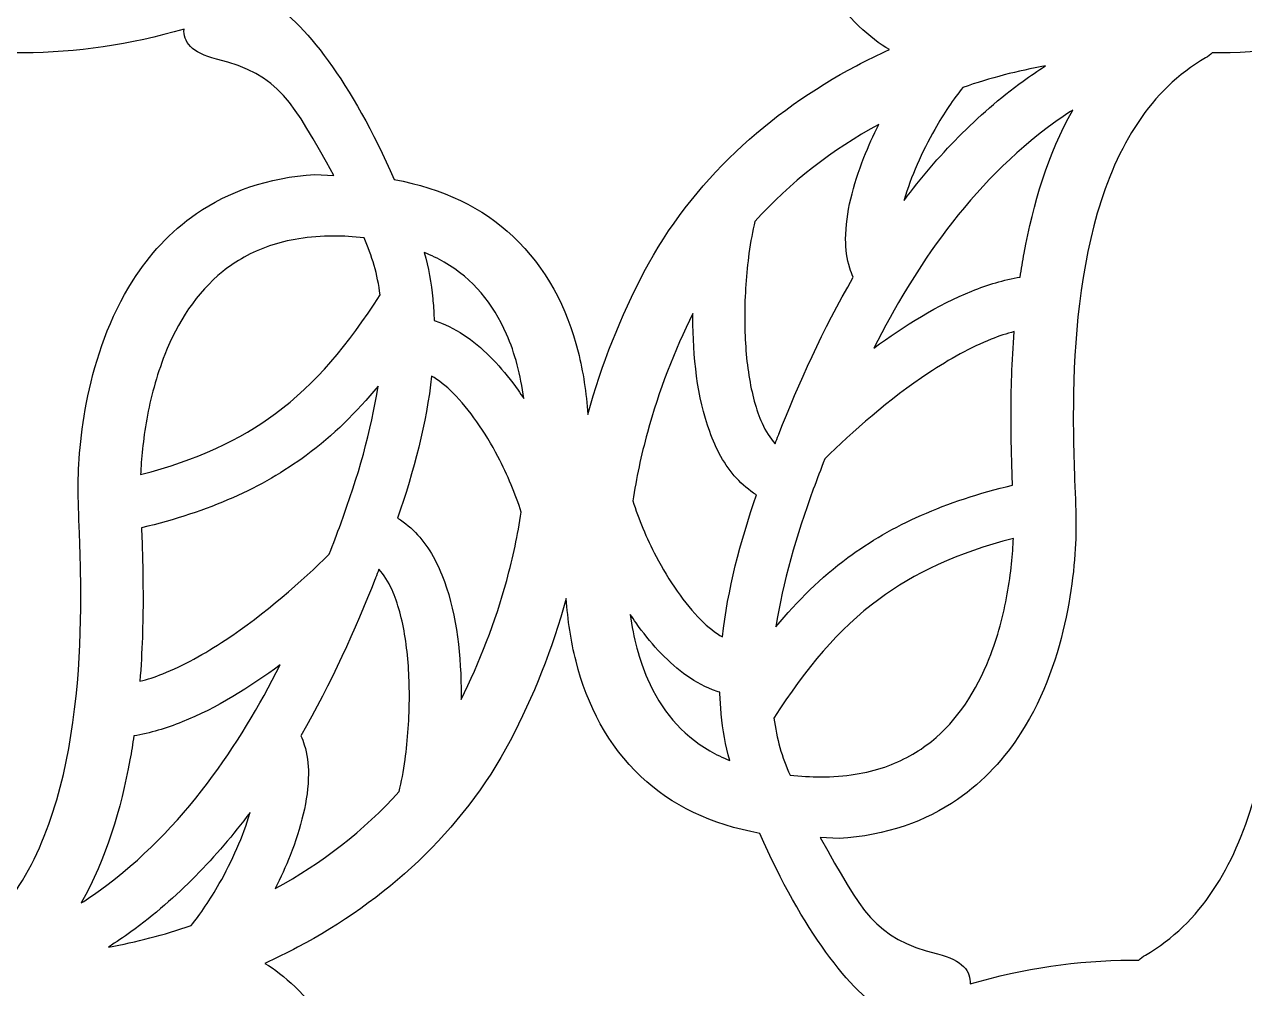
# Model space of a CAD drawing. Header units: centimetres. Extents: x -3.57 to 3.57, y -3.57 to 3.57.
# Drawn here: x -0.644 to 0.888, y -0.619 to 0.592 of the extents above; entities that cross this region are included whole.
import ezdxf

# ---------------------------------------------------------------- set-up
doc = ezdxf.new("R2010")
doc.units = ezdxf.units.CM
doc.header["$MEASUREMENT"] = 0
doc.layers.add('Layer 1', color=7, linetype='Continuous')

msp = doc.modelspace()

# ---------------------------------------------------------------- linework, layer by layer
at = {"layer": 'Layer 1', "color": 39}
for points, knots in [([(3.23621, -1.51584), (3.32942, -1.42226), (3.56969, -1.09256), (3.56969, -1.00398), (3.56969, -1.00398), (3.56969, -0.92722), (3.2532, -0.52545), (3.16861, -0.16343), (3.16861, -0.16343), (3.16303, -0.13967), (3.15853, -0.1161), (3.15506, -0.09284), (3.15506, -0.09284), (3.1504, -0.06133), (3.14797, -0.03035), (3.14797, -0.00002), (3.14797, -0.00002), (3.14797, 0.06631), (3.15993, 0.13632), (3.17991, 0.20723), (3.17991, 0.20723), (3.18787, 0.23586), (3.19716, 0.26464), (3.20751, 0.29346), (3.20751, 0.29346), (3.22333, 0.33701), (3.2414, 0.38061), (3.26093, 0.4235), (3.26093, 0.4235), (3.27683, 0.4585), (3.29371, 0.49309), (3.31104, 0.52687), (3.31104, 0.52687), (3.42973, 0.75822), (3.5697, 0.95293), (3.5697, 1.00405), (3.5697, 1.00405), (3.5697, 1.09263), (3.32943, 1.42236), (3.23622, 1.51581), (3.23622, 1.51581), (3.1651, 1.58719), (3.09776, 1.62797), (3.09758, 1.67104), (3.09758, 1.67104), (3.09753, 1.68438), (3.1039, 1.69795), (3.11861, 1.71266), (3.11861, 1.71266), (3.17587, 1.77018), (3.53237, 2.07233), (3.53229, 2.55536), (3.53229, 2.55536), (3.53229, 2.59685), (3.52962, 2.63971), (3.52398, 2.68379), (3.52398, 2.68379), (3.46477, 3.14332), (2.90861, 3.46481), (2.47681, 3.46481), (2.47681, 3.46481), (2.38447, 3.46481), (2.29774, 3.45013), (2.22281, 3.41888), (2.22281, 3.41888), (1.84284, 3.26039), (1.7818, 3.10717), (1.70068, 3.10717), (1.70068, 3.10717), (1.69113, 3.10717), (1.68131, 3.10929), (1.6706, 3.11384), (1.6706, 3.11384), (1.56915, 3.15623), (1.30769, 3.56969), (1.11796, 3.56969), (1.11796, 3.56969), (0.92828, 3.56969), (0.43152, 3.18266), (0.00007, 3.18266), (0.00007, 3.18266), (-0.43147, 3.18266), (-0.92833, 3.56969), (-1.11801, 3.56969), (-1.11801, 3.56969), (-1.30766, 3.56969), (-1.56912, 3.15623), (-1.67051, 3.11381), (-1.67051, 3.11381), (-1.68117, 3.10929), (-1.69104, 3.10714), (-1.70062, 3.10714), (-1.70062, 3.10714), (-1.78169, 3.10714), (-1.84278, 3.26036), (-2.22275, 3.41885), (-2.22275, 3.41885), (-2.29765, 3.4501), (-2.38438, 3.46478), (-2.47675, 3.46478), (-2.47675, 3.46478), (-2.90858, 3.46481), (-3.46471, 3.1434), (-3.52392, 2.68379), (-3.52392, 2.68379), (-3.52961, 2.63968), (-3.53223, 2.59685), (-3.53223, 2.55536), (-3.53223, 2.55536), (-3.53231, 2.07231), (-3.17586, 1.77015), (-3.11858, 1.71263), (-3.11858, 1.71263), (-3.1039, 1.69789), (-3.09755, 1.68435), (-3.0976, 1.67101), (-3.0976, 1.67101), (-3.09776, 1.62794), (-3.1651, 1.58716), (-3.23622, 1.51578), (-3.23622, 1.51578), (-3.32937, 1.42233), (-3.56969, 1.09261), (-3.56969, 1.00403), (-3.56969, 1.00403), (-3.56969, 0.91537), (-3.14805, 0.39374), (-3.14805, -0.00004), (-3.14805, -0.00004), (-3.14805, -0.39377), (-3.56969, -0.91539), (-3.56969, -1.00397), (-3.56969, -1.00397), (-3.56969, -1.04064), (-3.5286, -1.11851), (-3.47373, -1.204), (-3.47373, -1.204), (-3.4609, -1.22398), (-3.44722, -1.24448), (-3.43317, -1.26501), (-3.43317, -1.26501), (-3.36258, -1.3678), (-3.28183, -1.47014), (-3.23624, -1.51584), (-3.23624, -1.51584), (-3.16493, -1.58738), (-3.09744, -1.62818), (-3.09762, -1.67139), (-3.09762, -1.67139), (-3.09765, -1.68457), (-3.10405, -1.69803), (-3.1186, -1.71269), (-3.1186, -1.71269), (-3.17588, -1.77016), (-3.53233, -2.07244), (-3.53225, -2.55539), (-3.53225, -2.55539), (-3.53225, -2.59688), (-3.5296, -2.63969), (-3.52394, -2.68379), (-3.52394, -2.68379), (-3.46473, -3.14334), (-2.90857, -3.46487), (-2.47677, -3.46487), (-2.47677, -3.46487), (-2.38438, -3.46487), (-2.29773, -3.45019), (-2.2228, -3.41894), (-2.2228, -3.41894), (-1.84286, -3.26045), (-1.78174, -3.10721), (-1.70067, -3.10721), (-1.70067, -3.10721), (-1.69109, -3.10721), (-1.68125, -3.10935), (-1.67056, -3.1139), (-1.67056, -3.1139), (-1.56917, -3.15631), (-1.30771, -3.56975), (-1.11806, -3.56975), (-1.11806, -3.56975), (-0.92838, -3.56975), (-0.43149, -3.18261), (0.00002, -3.18261), (0.00002, -3.18261), (0.43148, -3.18261), (0.92826, -3.56975), (1.11791, -3.56975), (1.11791, -3.56975), (1.30764, -3.56975), (1.5691, -3.15629), (1.67052, -3.1139), (1.67052, -3.1139), (1.68121, -3.10935), (1.69105, -3.10721), (1.70066, -3.10721), (1.70066, -3.10721), (1.78173, -3.10721), (1.84277, -3.26043), (2.22274, -3.41894), (2.22274, -3.41894), (2.29764, -3.45019), (2.38437, -3.46487), (2.47674, -3.46487), (2.47674, -3.46487), (2.90854, -3.46487), (3.46469, -3.14343), (3.52391, -2.68379), (3.52391, -2.68379), (3.5296, -2.6396), (3.53224, -2.59674), (3.53224, -2.5552), (3.53224, -2.5552), (3.53224, -2.30125), (3.43358, -2.09731), (3.33171, -1.95266), (3.33171, -1.95266), (3.31835, -1.93353), (3.30488, -1.91546), (3.29155, -1.89845), (3.29155, -1.89845), (3.21387, -1.79928), (3.14172, -1.736), (3.11854, -1.71271), (3.11854, -1.71271), (3.10383, -1.69792), (3.09745, -1.68443), (3.09751, -1.67106), (3.09751, -1.67106), (3.09776, -1.62797), (3.16509, -1.5872), (3.23621, -1.51584)], [0, 0, 0, 0, 0.0169492, 0.0169492, 0.0169492, 0.0169492, 0.0338983, 0.0338983, 0.0338983, 0.0338983, 0.0508475, 0.0508475, 0.0508475, 0.0508475, 0.0677966, 0.0677966, 0.0677966, 0.0677966, 0.0847458, 0.0847458, 0.0847458, 0.0847458, 0.1016949, 0.1016949, 0.1016949, 0.1016949, 0.1186441, 0.1186441, 0.1186441, 0.1186441, 0.1355932, 0.1355932, 0.1355932, 0.1355932, 0.1525424, 0.1525424, 0.1525424, 0.1525424, 0.1694915, 0.1694915, 0.1694915, 0.1694915, 0.1864407, 0.1864407, 0.1864407, 0.1864407, 0.2033898, 0.2033898, 0.2033898, 0.2033898, 0.220339, 0.220339, 0.220339, 0.220339, 0.2372881, 0.2372881, 0.2372881, 0.2372881, 0.2542373, 0.2542373, 0.2542373, 0.2542373, 0.2711864, 0.2711864, 0.2711864, 0.2711864, 0.2881356, 0.2881356, 0.2881356, 0.2881356, 0.3050847, 0.3050847, 0.3050847, 0.3050847, 0.3220339, 0.3220339, 0.3220339, 0.3220339, 0.3389831, 0.3389831, 0.3389831, 0.3389831, 0.3559322, 0.3559322, 0.3559322, 0.3559322, 0.3728814, 0.3728814, 0.3728814, 0.3728814, 0.3898305, 0.3898305, 0.3898305, 0.3898305, 0.4067797, 0.4067797, 0.4067797, 0.4067797, 0.4237288, 0.4237288, 0.4237288, 0.4237288, 0.440678, 0.440678, 0.440678, 0.440678, 0.4576271, 0.4576271, 0.4576271, 0.4576271, 0.4745763, 0.4745763, 0.4745763, 0.4745763, 0.4915254, 0.4915254, 0.4915254, 0.4915254, 0.5084746, 0.5084746, 0.5084746, 0.5084746, 0.5254237, 0.5254237, 0.5254237, 0.5254237, 0.5423729, 0.5423729, 0.5423729, 0.5423729, 0.559322, 0.559322, 0.559322, 0.559322, 0.5762712, 0.5762712, 0.5762712, 0.5762712, 0.5932203, 0.5932203, 0.5932203, 0.5932203, 0.6101695, 0.6101695, 0.6101695, 0.6101695, 0.6271186, 0.6271186, 0.6271186, 0.6271186, 0.6440678, 0.6440678, 0.6440678, 0.6440678, 0.6610169, 0.6610169, 0.6610169, 0.6610169, 0.6779661, 0.6779661, 0.6779661, 0.6779661, 0.6949153, 0.6949153, 0.6949153, 0.6949153, 0.7118644, 0.7118644, 0.7118644, 0.7118644, 0.7288136, 0.7288136, 0.7288136, 0.7288136, 0.7457627, 0.7457627, 0.7457627, 0.7457627, 0.7627119, 0.7627119, 0.7627119, 0.7627119, 0.779661, 0.779661, 0.779661, 0.779661, 0.7966102, 0.7966102, 0.7966102, 0.7966102, 0.8135593, 0.8135593, 0.8135593, 0.8135593, 0.8305085, 0.8305085, 0.8305085, 0.8305085, 0.8474576, 0.8474576, 0.8474576, 0.8474576, 0.8644068, 0.8644068, 0.8644068, 0.8644068, 0.8813559, 0.8813559, 0.8813559, 0.8813559, 0.8983051, 0.8983051, 0.8983051, 0.8983051, 0.9152542, 0.9152542, 0.9152542, 0.9152542, 0.9322034, 0.9322034, 0.9322034, 0.9322034, 0.9491525, 0.9491525, 0.9491525, 0.9491525, 0.9661017, 0.9661017, 0.9661017, 0.9661017, 1, 1, 1, 1]), ([(0.1304, 0.8588), (0.16824, 0.82319), (0.21853, 0.79863), (0.27928, 0.78768), (0.27928, 0.78768), (0.33326, 0.66478), (0.39369, 0.58702), (0.44192, 0.56024), (0.44192, 0.56024), (0.42798, 0.55392), (0.41414, 0.54717), (0.40057, 0.53995), (0.40057, 0.53995), (0.29148, 0.48206), (0.19443, 0.39551), (0.1339, 0.28076), (0.1339, 0.28076), (0.10506, 0.22596), (0.08075, 0.16493), (0.06339, 0.10198), (0.06339, 0.10198), (0.06156, 0.12905), (0.05765, 0.15548), (0.05119, 0.18091), (0.05119, 0.18091), (0.03725, 0.23594), (0.01111, 0.28674), (-0.03067, 0.3259), (-0.03067, 0.3259), (-0.06848, 0.36151), (-0.1188, 0.38609), (-0.17952, 0.39702), (-0.17952, 0.39702), (-0.2331, 0.51905), (-0.29308, 0.5966), (-0.34113, 0.62387), (-0.34113, 0.62387), (-0.32753, 0.63006), (-0.31409, 0.63665), (-0.30083, 0.64369), (-0.30083, 0.64369), (-0.19172, 0.70158), (-0.09469, 0.78813), (-0.03413, 0.90288), (-0.03413, 0.90288), (-0.00526, 0.95773), (0.01905, 1.01885), (0.03646, 1.08184), (0.03646, 1.08184), (0.03831, 1.05509), (0.0422, 1.02892), (0.04858, 1.00379), (0.04858, 1.00379), (0.06251, 0.94876), (0.08865, 0.89798), (0.1304, 0.8588)], [0, 0, 0, 0, 0.0666667, 0.0666667, 0.0666667, 0.0666667, 0.1333333, 0.1333333, 0.1333333, 0.1333333, 0.2, 0.2, 0.2, 0.2, 0.2666667, 0.2666667, 0.2666667, 0.2666667, 0.3333333, 0.3333333, 0.3333333, 0.3333333, 0.4, 0.4, 0.4, 0.4, 0.4666667, 0.4666667, 0.4666667, 0.4666667, 0.5333333, 0.5333333, 0.5333333, 0.5333333, 0.6, 0.6, 0.6, 0.6, 0.6666667, 0.6666667, 0.6666667, 0.6666667, 0.7333333, 0.7333333, 0.7333333, 0.7333333, 0.8, 0.8, 0.8, 0.8, 0.8666667, 0.8666667, 0.8666667, 0.8666667, 1, 1, 1, 1]), ([(-0.57469, -0.0469), (-0.57387, -0.07), (-0.57305, -0.09707), (-0.57305, -0.12667), (-0.57305, -0.12667), (-0.57297, -0.20356), (-0.57877, -0.29786), (-0.60321, -0.38152), (-0.60321, -0.38152), (-0.61535, -0.42332), (-0.63208, -0.4624), (-0.65433, -0.49563), (-0.65433, -0.49563), (-0.67661, -0.52891), (-0.70418, -0.55638), (-0.73916, -0.57662), (-0.73916, -0.57662), (-0.74228, -0.57842), (-0.74501, -0.58067), (-0.74744, -0.58313), (-0.74744, -0.58313), (-0.75083, -0.58308), (-0.75424, -0.583), (-0.75765, -0.583), (-0.75765, -0.583), (-0.82348, -0.583), (-0.89203, -0.59308), (-0.95934, -0.61277), (-0.95934, -0.61277), (-0.95786, -0.59748), (-0.96865, -0.58261), (-0.99995, -0.57501), (-0.99995, -0.57501), (-1.08022, -0.55548), (-1.09507, -0.52154), (-1.1473, -0.42891), (-1.1473, -0.42891), (-1.1473, -0.42891), (-1.12359, -0.43026), (-1.12359, -0.43026), (-1.12359, -0.43026), (-1.06446, -0.42653), (-1.01463, -0.40864), (-0.97505, -0.38123), (-0.97505, -0.38123), (-0.94147, -0.35816), (-0.91539, -0.32884), (-0.89538, -0.29757), (-0.89538, -0.29757), (-0.86532, -0.25053), (-0.84847, -0.19891), (-0.83865, -0.15247), (-0.83865, -0.15247), (-0.82891, -0.10593), (-0.82635, -0.06458), (-0.82632, -0.03695), (-0.82632, -0.03695), (-0.82632, -0.02213), (-0.82719, -0.00314), (-0.82801, 0.02007), (-0.82801, 0.02007), (-0.82886, 0.04317), (-0.82968, 0.07024), (-0.82968, 0.09987), (-0.82968, 0.09987), (-0.82973, 0.17673), (-0.82396, 0.27103), (-0.79952, 0.35469), (-0.79952, 0.35469), (-0.78738, 0.39649), (-0.77065, 0.4356), (-0.7484, 0.4688), (-0.7484, 0.4688), (-0.7261, 0.50211), (-0.69855, 0.52955), (-0.66357, 0.54979), (-0.66357, 0.54979), (-0.66045, 0.55159), (-0.65772, 0.55381), (-0.65529, 0.55633), (-0.65529, 0.55633), (-0.6519, 0.55628), (-0.64852, 0.55617), (-0.64508, 0.55617), (-0.64508, 0.55617), (-0.57928, 0.5562), (-0.5107, 0.56625), (-0.44339, 0.58596), (-0.44339, 0.58596), (-0.44487, 0.57064), (-0.43405, 0.55577), (-0.40278, 0.54818), (-0.40278, 0.54818), (-0.32253, 0.52865), (-0.30766, 0.49471), (-0.25543, 0.4021), (-0.25543, 0.4021), (-0.25543, 0.4021), (-0.27911, 0.40345), (-0.27911, 0.40345), (-0.27911, 0.40345), (-0.33824, 0.39969), (-0.38809, 0.38181), (-0.42767, 0.3544), (-0.42767, 0.3544), (-0.46125, 0.33133), (-0.48733, 0.30204), (-0.50734, 0.27071), (-0.50734, 0.27071), (-0.5374, 0.22369), (-0.55428, 0.17205), (-0.56407, 0.12564), (-0.56407, 0.12564), (-0.57381, 0.07915), (-0.57637, 0.03775), (-0.5764, 0.01012), (-0.5764, 0.01012), (-0.57638, -0.0047), (-0.57553, -0.02369), (-0.57469, -0.0469)], [0, 0, 0, 0, 0.0322581, 0.0322581, 0.0322581, 0.0322581, 0.0645161, 0.0645161, 0.0645161, 0.0645161, 0.0967742, 0.0967742, 0.0967742, 0.0967742, 0.1290323, 0.1290323, 0.1290323, 0.1290323, 0.1612903, 0.1612903, 0.1612903, 0.1612903, 0.1935484, 0.1935484, 0.1935484, 0.1935484, 0.2258065, 0.2258065, 0.2258065, 0.2258065, 0.2580645, 0.2580645, 0.2580645, 0.2580645, 0.2903226, 0.2903226, 0.2903226, 0.2903226, 0.3225806, 0.3225806, 0.3225806, 0.3225806, 0.3548387, 0.3548387, 0.3548387, 0.3548387, 0.3870968, 0.3870968, 0.3870968, 0.3870968, 0.4193548, 0.4193548, 0.4193548, 0.4193548, 0.4516129, 0.4516129, 0.4516129, 0.4516129, 0.483871, 0.483871, 0.483871, 0.483871, 0.516129, 0.516129, 0.516129, 0.516129, 0.5483871, 0.5483871, 0.5483871, 0.5483871, 0.5806452, 0.5806452, 0.5806452, 0.5806452, 0.6129032, 0.6129032, 0.6129032, 0.6129032, 0.6451613, 0.6451613, 0.6451613, 0.6451613, 0.6774194, 0.6774194, 0.6774194, 0.6774194, 0.7096774, 0.7096774, 0.7096774, 0.7096774, 0.7419355, 0.7419355, 0.7419355, 0.7419355, 0.7741935, 0.7741935, 0.7741935, 0.7741935, 0.8064516, 0.8064516, 0.8064516, 0.8064516, 0.8387097, 0.8387097, 0.8387097, 0.8387097, 0.8709677, 0.8709677, 0.8709677, 0.8709677, 0.9032258, 0.9032258, 0.9032258, 0.9032258, 0.9354839, 0.9354839, 0.9354839, 0.9354839, 1, 1, 1, 1]), ([(0.92777, -0.0469), (0.92859, -0.07), (0.92944, -0.09707), (0.92944, -0.12667), (0.92944, -0.12667), (0.92949, -0.20356), (0.92372, -0.29786), (0.89928, -0.38152), (0.89928, -0.38152), (0.88714, -0.42332), (0.87041, -0.4624), (0.84816, -0.49563), (0.84816, -0.49563), (0.82586, -0.52891), (0.79831, -0.55638), (0.76336, -0.57662), (0.76336, -0.57662), (0.76024, -0.57842), (0.75749, -0.58067), (0.75508, -0.58313), (0.75508, -0.58313), (0.75169, -0.58308), (0.74828, -0.583), (0.74489, -0.583), (0.74489, -0.583), (0.67906, -0.583), (0.61048, -0.59308), (0.5432, -0.61277), (0.5432, -0.61277), (0.54468, -0.59748), (0.53383, -0.58261), (0.50256, -0.57501), (0.50256, -0.57501), (0.42231, -0.55548), (0.40744, -0.52154), (0.35524, -0.42891), (0.35524, -0.42891), (0.35524, -0.42891), (0.37889, -0.43026), (0.37889, -0.43026), (0.37889, -0.43026), (0.43805, -0.42653), (0.48787, -0.40864), (0.52745, -0.38123), (0.52745, -0.38123), (0.56105, -0.35816), (0.58714, -0.32884), (0.60714, -0.29757), (0.60714, -0.29757), (0.6372, -0.25053), (0.65405, -0.19891), (0.66384, -0.15247), (0.66384, -0.15247), (0.6736, -0.10593), (0.6762, -0.06458), (0.6762, -0.03695), (0.6762, -0.03695), (0.6762, -0.02213), (0.67535, -0.00314), (0.67451, 0.02007), (0.67451, 0.02007), (0.67369, 0.04317), (0.67284, 0.07024), (0.67284, 0.09987), (0.67284, 0.09987), (0.67279, 0.17673), (0.67856, 0.27103), (0.70298, 0.35469), (0.70298, 0.35469), (0.71512, 0.39649), (0.73187, 0.4356), (0.75412, 0.4688), (0.75412, 0.4688), (0.77642, 0.50211), (0.80397, 0.52955), (0.83892, 0.54979), (0.83892, 0.54979), (0.84204, 0.55159), (0.84479, 0.55381), (0.8472, 0.55633), (0.8472, 0.55633), (0.85059, 0.55628), (0.85397, 0.55617), (0.85741, 0.55617), (0.85741, 0.55617), (0.92321, 0.5562), (0.99179, 0.56625), (1.05908, 0.58596), (1.05908, 0.58596), (1.05757, 0.57064), (1.06842, 0.55577), (1.09969, 0.54818), (1.09969, 0.54818), (1.17994, 0.52865), (1.19481, 0.49471), (1.24704, 0.4021), (1.24704, 0.4021), (1.24704, 0.4021), (1.22333, 0.40345), (1.22333, 0.40345), (1.22333, 0.40345), (1.16422, 0.39969), (1.1144, 0.38181), (1.07479, 0.3544), (1.07479, 0.3544), (1.04121, 0.33133), (1.01513, 0.30204), (0.99512, 0.27071), (0.99512, 0.27071), (0.96504, 0.22369), (0.94821, 0.17205), (0.93842, 0.12564), (0.93842, 0.12564), (0.92866, 0.07915), (0.92606, 0.03775), (0.92606, 0.01012), (0.92606, 0.01012), (0.92606, -0.0047), (0.92695, -0.02369), (0.92777, -0.0469)], [0, 0, 0, 0, 0.0322581, 0.0322581, 0.0322581, 0.0322581, 0.0645161, 0.0645161, 0.0645161, 0.0645161, 0.0967742, 0.0967742, 0.0967742, 0.0967742, 0.1290323, 0.1290323, 0.1290323, 0.1290323, 0.1612903, 0.1612903, 0.1612903, 0.1612903, 0.1935484, 0.1935484, 0.1935484, 0.1935484, 0.2258065, 0.2258065, 0.2258065, 0.2258065, 0.2580645, 0.2580645, 0.2580645, 0.2580645, 0.2903226, 0.2903226, 0.2903226, 0.2903226, 0.3225806, 0.3225806, 0.3225806, 0.3225806, 0.3548387, 0.3548387, 0.3548387, 0.3548387, 0.3870968, 0.3870968, 0.3870968, 0.3870968, 0.4193548, 0.4193548, 0.4193548, 0.4193548, 0.4516129, 0.4516129, 0.4516129, 0.4516129, 0.483871, 0.483871, 0.483871, 0.483871, 0.516129, 0.516129, 0.516129, 0.516129, 0.5483871, 0.5483871, 0.5483871, 0.5483871, 0.5806452, 0.5806452, 0.5806452, 0.5806452, 0.6129032, 0.6129032, 0.6129032, 0.6129032, 0.6451613, 0.6451613, 0.6451613, 0.6451613, 0.6774194, 0.6774194, 0.6774194, 0.6774194, 0.7096774, 0.7096774, 0.7096774, 0.7096774, 0.7419355, 0.7419355, 0.7419355, 0.7419355, 0.7741935, 0.7741935, 0.7741935, 0.7741935, 0.8064516, 0.8064516, 0.8064516, 0.8064516, 0.8387097, 0.8387097, 0.8387097, 0.8387097, 0.8709677, 0.8709677, 0.8709677, 0.8709677, 0.9032258, 0.9032258, 0.9032258, 0.9032258, 0.9354839, 0.9354839, 0.9354839, 0.9354839, 1, 1, 1, 1]), ([(0.46036, 0.3708), (0.46044, 0.37109), (0.46052, 0.37138), (0.4606, 0.3717), (0.4606, 0.3717), (0.46886, 0.40006), (0.48288, 0.43179), (0.49891, 0.46004), (0.49891, 0.46004), (0.51023, 0.4801), (0.52272, 0.49843), (0.53431, 0.51272), (0.53431, 0.51272), (0.56857, 0.52449), (0.60334, 0.53357), (0.63792, 0.53965), (0.63792, 0.53965), (0.62837, 0.53351), (0.619, 0.52721), (0.6099, 0.52063), (0.6099, 0.52063), (0.55122, 0.47801), (0.50217, 0.42642), (0.46036, 0.3708)], [0, 0, 0, 0, 0.1428571, 0.1428571, 0.1428571, 0.1428571, 0.2857143, 0.2857143, 0.2857143, 0.2857143, 0.4285714, 0.4285714, 0.4285714, 0.4285714, 0.5714286, 0.5714286, 0.5714286, 0.5714286, 0.7142857, 0.7142857, 0.7142857, 0.7142857, 1, 1, 1, 1]), ([(0.51389, 0.334), (0.55218, 0.38456), (0.59649, 0.43044), (0.64814, 0.46793), (0.64814, 0.46793), (0.656, 0.47365), (0.66402, 0.47904), (0.67222, 0.48433), (0.67222, 0.48433), (0.641, 0.42848), (0.6224, 0.36617), (0.61107, 0.30444), (0.61107, 0.30444), (0.60927, 0.29444), (0.60766, 0.28449), (0.60615, 0.27459), (0.60615, 0.27459), (0.58572, 0.27112), (0.56554, 0.26501), (0.54569, 0.2571), (0.54569, 0.2571), (0.5023, 0.23969), (0.46057, 0.21363), (0.42247, 0.18537), (0.42247, 0.18537), (0.44854, 0.23671), (0.47849, 0.28732), (0.51389, 0.334)], [0, 0, 0, 0, 0.125, 0.125, 0.125, 0.125, 0.25, 0.25, 0.25, 0.25, 0.375, 0.375, 0.375, 0.375, 0.5, 0.5, 0.5, 0.5, 0.625, 0.625, 0.625, 0.625, 0.75, 0.75, 0.75, 0.75, 1, 1, 1, 1]), ([(0.2656, 0.15117), (0.26195, 0.17408), (0.26031, 0.19914), (0.26036, 0.22409), (0.26036, 0.22409), (0.26031, 0.252), (0.2624, 0.27973), (0.2657, 0.30421), (0.2657, 0.30421), (0.26776, 0.31921), (0.27038, 0.33279), (0.27313, 0.34448), (0.27313, 0.34448), (0.31721, 0.39359), (0.37052, 0.43431), (0.42873, 0.46629), (0.42873, 0.46629), (0.4219, 0.45264), (0.41553, 0.43875), (0.41002, 0.42467), (0.41002, 0.42467), (0.39653, 0.38993), (0.38724, 0.35514), (0.38708, 0.32241), (0.38708, 0.32241), (0.38708, 0.30997), (0.38848, 0.29772), (0.39221, 0.28571), (0.39221, 0.28571), (0.39343, 0.28193), (0.39496, 0.27814), (0.39671, 0.27444), (0.39671, 0.27444), (0.35856, 0.20864), (0.32816, 0.14101), (0.30323, 0.0774), (0.30323, 0.0774), (0.30307, 0.07706), (0.30294, 0.07671), (0.30275, 0.07629), (0.30275, 0.07629), (0.30135, 0.07269), (0.29989, 0.06909), (0.29854, 0.06547), (0.29854, 0.06547), (0.29838, 0.06566), (0.29828, 0.06573), (0.29809, 0.06589), (0.29809, 0.06589), (0.29243, 0.07208), (0.28692, 0.08071), (0.28211, 0.0914), (0.28211, 0.0914), (0.27481, 0.10749), (0.26915, 0.12823), (0.2656, 0.15117)], [0, 0, 0, 0, 0.0666667, 0.0666667, 0.0666667, 0.0666667, 0.1333333, 0.1333333, 0.1333333, 0.1333333, 0.2, 0.2, 0.2, 0.2, 0.2666667, 0.2666667, 0.2666667, 0.2666667, 0.3333333, 0.3333333, 0.3333333, 0.3333333, 0.4, 0.4, 0.4, 0.4, 0.4666667, 0.4666667, 0.4666667, 0.4666667, 0.5333333, 0.5333333, 0.5333333, 0.5333333, 0.6, 0.6, 0.6, 0.6, 0.6666667, 0.6666667, 0.6666667, 0.6666667, 0.7333333, 0.7333333, 0.7333333, 0.7333333, 0.8, 0.8, 0.8, 0.8, 0.8666667, 0.8666667, 0.8666667, 0.8666667, 1, 1, 1, 1]), ([(-0.49793, 0.02666), (-0.49716, 0.04574), (-0.49497, 0.07013), (-0.4902, 0.09643), (-0.4902, 0.09643), (-0.48552, 0.12247), (-0.47821, 0.15048), (-0.46755, 0.17731), (-0.46755, 0.17731), (-0.45154, 0.21769), (-0.42802, 0.25494), (-0.39484, 0.28153), (-0.39484, 0.28153), (-0.37822, 0.29492), (-0.35907, 0.3059), (-0.33629, 0.31368), (-0.33629, 0.31368), (-0.31348, 0.32146), (-0.28697, 0.32612), (-0.25546, 0.32612), (-0.25546, 0.32612), (-0.24358, 0.32612), (-0.2308, 0.32525), (-0.21749, 0.32382), (-0.21749, 0.32382), (-0.20728, 0.30157), (-0.20069, 0.27776), (-0.19722, 0.25222), (-0.19722, 0.25222), (-0.23775, 0.18933), (-0.278, 0.14072), (-0.32877, 0.10315), (-0.32877, 0.10315), (-0.37329, 0.07037), (-0.42676, 0.0452), (-0.49793, 0.02666)], [0, 0, 0, 0, 0.1, 0.1, 0.1, 0.1, 0.2, 0.2, 0.2, 0.2, 0.3, 0.3, 0.3, 0.3, 0.4, 0.4, 0.4, 0.4, 0.5, 0.5, 0.5, 0.5, 0.6, 0.6, 0.6, 0.6, 0.7, 0.7, 0.7, 0.7, 0.8, 0.8, 0.8, 0.8, 1, 1, 1, 1]), ([(-0.02417, 0.13268), (-0.04161, 0.15718), (-0.06126, 0.17925), (-0.08381, 0.1961), (-0.08381, 0.1961), (-0.09513, 0.20449), (-0.10715, 0.21163), (-0.12024, 0.21674), (-0.12024, 0.21674), (-0.12326, 0.21793), (-0.1263, 0.21899), (-0.12947, 0.21989), (-0.12947, 0.21989), (-0.12968, 0.2283), (-0.13021, 0.23669), (-0.131, 0.24495), (-0.131, 0.24495), (-0.131, 0.24577), (-0.13105, 0.24662), (-0.13119, 0.24741), (-0.13119, 0.24741), (-0.1331, 0.26715), (-0.13659, 0.28654), (-0.14183, 0.30549), (-0.14183, 0.30549), (-0.13294, 0.30181), (-0.12445, 0.29784), (-0.11672, 0.29332), (-0.11672, 0.29332), (-0.08039, 0.27186), (-0.05557, 0.24173), (-0.03854, 0.20302), (-0.03854, 0.20302), (-0.02806, 0.17902), (-0.02089, 0.15169), (-0.017, 0.122), (-0.017, 0.122), (-0.01938, 0.12558), (-0.02168, 0.12921), (-0.02417, 0.13268)], [0, 0, 0, 0, 0.0909091, 0.0909091, 0.0909091, 0.0909091, 0.1818182, 0.1818182, 0.1818182, 0.1818182, 0.2727273, 0.2727273, 0.2727273, 0.2727273, 0.3636364, 0.3636364, 0.3636364, 0.3636364, 0.4545455, 0.4545455, 0.4545455, 0.4545455, 0.5454545, 0.5454545, 0.5454545, 0.5454545, 0.6363636, 0.6363636, 0.6363636, 0.6363636, 0.7272727, 0.7272727, 0.7272727, 0.7272727, 0.8181818, 0.8181818, 0.8181818, 0.8181818, 1, 1, 1, 1]), ([(0.23237, -0.17715), (0.22374, -0.17207), (0.21454, -0.16495), (0.20525, -0.15569), (0.20525, -0.15569), (0.18506, -0.13561), (0.16514, -0.10666), (0.14916, -0.07597), (0.14916, -0.07597), (0.13699, -0.05279), (0.12696, -0.02853), (0.11995, -0.00644), (0.11995, -0.00644), (0.12424, 0.022), (0.1304, 0.05084), (0.13815, 0.07942), (0.13815, 0.07942), (0.15241, 0.13157), (0.17231, 0.1825), (0.19533, 0.22875), (0.19533, 0.22875), (0.19533, 0.22719), (0.1953, 0.22565), (0.1953, 0.22412), (0.1953, 0.22412), (0.19535, 0.17475), (0.20067, 0.12405), (0.21639, 0.08058), (0.21639, 0.08058), (0.2243, 0.05891), (0.23488, 0.03878), (0.25012, 0.02203), (0.25012, 0.02203), (0.25726, 0.01409), (0.26568, 0.00705), (0.27507, 0.00129), (0.27507, 0.00129), (0.25473, -0.05804), (0.23896, -0.11818), (0.23237, -0.17715)], [0, 0, 0, 0, 0.0909091, 0.0909091, 0.0909091, 0.0909091, 0.1818182, 0.1818182, 0.1818182, 0.1818182, 0.2727273, 0.2727273, 0.2727273, 0.2727273, 0.3636364, 0.3636364, 0.3636364, 0.3636364, 0.4545455, 0.4545455, 0.4545455, 0.4545455, 0.5454545, 0.5454545, 0.5454545, 0.5454545, 0.6363636, 0.6363636, 0.6363636, 0.6363636, 0.7272727, 0.7272727, 0.7272727, 0.7272727, 0.8181818, 0.8181818, 0.8181818, 0.8181818, 1, 1, 1, 1]), ([(0.59641, 0.01729), (0.59641, 0.01594), (0.59649, 0.01475), (0.59654, 0.01343), (0.59654, 0.01343), (0.51171, -0.00692), (0.44509, -0.03674), (0.38985, -0.07759), (0.38985, -0.07759), (0.3559, -0.1027), (0.32664, -0.13175), (0.29963, -0.16435), (0.29963, -0.16435), (0.30796, -0.10905), (0.3249, -0.05031), (0.34649, 0.00829), (0.34649, 0.00829), (0.35109, 0.02075), (0.35588, 0.0335), (0.36091, 0.04634), (0.36091, 0.04634), (0.39488, 0.07992), (0.44158, 0.1214), (0.4914, 0.15432), (0.4914, 0.15432), (0.51736, 0.17152), (0.54416, 0.18636), (0.5699, 0.19663), (0.5699, 0.19663), (0.57972, 0.2006), (0.58924, 0.20364), (0.59863, 0.2061), (0.59863, 0.2061), (0.59572, 0.16858), (0.59471, 0.13257), (0.59471, 0.09987), (0.59471, 0.09987), (0.59472, 0.06888), (0.59554, 0.04079), (0.59641, 0.01729)], [0, 0, 0, 0, 0.0909091, 0.0909091, 0.0909091, 0.0909091, 0.1818182, 0.1818182, 0.1818182, 0.1818182, 0.2727273, 0.2727273, 0.2727273, 0.2727273, 0.3636364, 0.3636364, 0.3636364, 0.3636364, 0.4545455, 0.4545455, 0.4545455, 0.4545455, 0.5454545, 0.5454545, 0.5454545, 0.5454545, 0.6363636, 0.6363636, 0.6363636, 0.6363636, 0.7272727, 0.7272727, 0.7272727, 0.7272727, 0.8181818, 0.8181818, 0.8181818, 0.8181818, 1, 1, 1, 1]), ([(-0.11661, -0.10735), (-0.12452, -0.08565), (-0.1351, -0.06552), (-0.15032, -0.04877), (-0.15032, -0.04877), (-0.15746, -0.04083), (-0.1659, -0.03382), (-0.1753, -0.02803), (-0.1753, -0.02803), (-0.15498, 0.03126), (-0.13921, 0.09138), (-0.13262, 0.15035), (-0.13262, 0.15035), (-0.12397, 0.14527), (-0.11479, 0.13815), (-0.10553, 0.12892), (-0.10553, 0.12892), (-0.08529, 0.10881), (-0.06542, 0.07987), (-0.04939, 0.04917), (-0.04939, 0.04917), (-0.03725, 0.02599), (-0.02719, 0.00173), (-0.02018, -0.02036), (-0.02018, -0.02036), (-0.02447, -0.04878), (-0.0306, -0.07764), (-0.03838, -0.10622), (-0.03838, -0.10622), (-0.05261, -0.15834), (-0.07251, -0.20928), (-0.09556, -0.2555), (-0.09556, -0.2555), (-0.09553, -0.25397), (-0.09551, -0.25246), (-0.09551, -0.25092), (-0.09551, -0.25092), (-0.09555, -0.20149), (-0.1009, -0.1508), (-0.11661, -0.10735)], [0, 0, 0, 0, 0.0909091, 0.0909091, 0.0909091, 0.0909091, 0.1818182, 0.1818182, 0.1818182, 0.1818182, 0.2727273, 0.2727273, 0.2727273, 0.2727273, 0.3636364, 0.3636364, 0.3636364, 0.3636364, 0.4545455, 0.4545455, 0.4545455, 0.4545455, 0.5454545, 0.5454545, 0.5454545, 0.5454545, 0.6363636, 0.6363636, 0.6363636, 0.6363636, 0.7272727, 0.7272727, 0.7272727, 0.7272727, 0.8181818, 0.8181818, 0.8181818, 0.8181818, 1, 1, 1, 1]), ([(-0.49666, -0.04407), (-0.49671, -0.04275), (-0.49674, -0.04156), (-0.49679, -0.04021), (-0.49679, -0.04021), (-0.41196, -0.01992), (-0.3454, 0.00996), (-0.29012, 0.05078), (-0.29012, 0.05078), (-0.25615, 0.07589), (-0.22688, 0.10494), (-0.1999, 0.13759), (-0.1999, 0.13759), (-0.20823, 0.08224), (-0.22517, 0.02355), (-0.24676, -0.0351), (-0.24676, -0.0351), (-0.25136, -0.04756), (-0.25615, -0.06031), (-0.26115, -0.07315), (-0.26115, -0.07315), (-0.29512, -0.10673), (-0.34182, -0.14819), (-0.39162, -0.1811), (-0.39162, -0.1811), (-0.4176, -0.19832), (-0.4444, -0.21317), (-0.47012, -0.22343), (-0.47012, -0.22343), (-0.47994, -0.2274), (-0.48946, -0.23044), (-0.49885, -0.23288), (-0.49885, -0.23288), (-0.49591, -0.19539), (-0.49491, -0.15935), (-0.49491, -0.12665), (-0.49491, -0.12665), (-0.49497, -0.09563), (-0.49579, -0.06759), (-0.49666, -0.04407)], [0, 0, 0, 0, 0.0909091, 0.0909091, 0.0909091, 0.0909091, 0.1818182, 0.1818182, 0.1818182, 0.1818182, 0.2727273, 0.2727273, 0.2727273, 0.2727273, 0.3636364, 0.3636364, 0.3636364, 0.3636364, 0.4545455, 0.4545455, 0.4545455, 0.4545455, 0.5454545, 0.5454545, 0.5454545, 0.5454545, 0.6363636, 0.6363636, 0.6363636, 0.6363636, 0.7272727, 0.7272727, 0.7272727, 0.7272727, 0.8181818, 0.8181818, 0.8181818, 0.8181818, 1, 1, 1, 1]), ([(0.42859, -0.12995), (0.47307, -0.09717), (0.52654, -0.07198), (0.59771, -0.05343), (0.59771, -0.05343), (0.59694, -0.07251), (0.59477, -0.0969), (0.58998, -0.1232), (0.58998, -0.1232), (0.58527, -0.14926), (0.57799, -0.17725), (0.56736, -0.20408), (0.56736, -0.20408), (0.55135, -0.24446), (0.52783, -0.28171), (0.49465, -0.3083), (0.49465, -0.3083), (0.47801, -0.32169), (0.45885, -0.33264), (0.43607, -0.34045), (0.43607, -0.34045), (0.41329, -0.34823), (0.38675, -0.35286), (0.35524, -0.35286), (0.35524, -0.35286), (0.34336, -0.35286), (0.33055, -0.35201), (0.31727, -0.35058), (0.31727, -0.35058), (0.30703, -0.32833), (0.30044, -0.30446), (0.297, -0.27898), (0.297, -0.27898), (0.33752, -0.21605), (0.37779, -0.16749), (0.42859, -0.12995)], [0, 0, 0, 0, 0.1, 0.1, 0.1, 0.1, 0.2, 0.2, 0.2, 0.2, 0.3, 0.3, 0.3, 0.3, 0.4, 0.4, 0.4, 0.4, 0.5, 0.5, 0.5, 0.5, 0.6, 0.6, 0.6, 0.6, 0.7, 0.7, 0.7, 0.7, 0.8, 0.8, 0.8, 0.8, 1, 1, 1, 1]), ([(-0.29246, -0.31251), (-0.29368, -0.30865), (-0.29524, -0.30492), (-0.29698, -0.30121), (-0.29698, -0.30121), (-0.2588, -0.23541), (-0.22843, -0.16775), (-0.20345, -0.10417), (-0.20345, -0.10417), (-0.20332, -0.1038), (-0.20319, -0.10346), (-0.203, -0.10309), (-0.203, -0.10309), (-0.2016, -0.09947), (-0.20017, -0.09587), (-0.19879, -0.09224), (-0.19879, -0.09224), (-0.19863, -0.09243), (-0.19853, -0.0925), (-0.19837, -0.09261), (-0.19837, -0.09261), (-0.19271, -0.0988), (-0.18718, -0.10745), (-0.18236, -0.11817), (-0.18236, -0.11817), (-0.17506, -0.13428), (-0.16942, -0.15503), (-0.16582, -0.17797), (-0.16582, -0.17797), (-0.1622, -0.20086), (-0.16055, -0.22594), (-0.16058, -0.25089), (-0.16058, -0.25089), (-0.16055, -0.2788), (-0.16262, -0.30653), (-0.16592, -0.33098), (-0.16592, -0.33098), (-0.16801, -0.34601), (-0.1706, -0.35958), (-0.17338, -0.37128), (-0.17338, -0.37128), (-0.21746, -0.42036), (-0.27077, -0.46111), (-0.32896, -0.49309), (-0.32896, -0.49309), (-0.32216, -0.47941), (-0.31576, -0.46555), (-0.31025, -0.45147), (-0.31025, -0.45147), (-0.29676, -0.4167), (-0.28747, -0.38194), (-0.28731, -0.34921), (-0.28731, -0.34921), (-0.28732, -0.33678), (-0.28873, -0.3245), (-0.29246, -0.31251)], [0, 0, 0, 0, 0.0666667, 0.0666667, 0.0666667, 0.0666667, 0.1333333, 0.1333333, 0.1333333, 0.1333333, 0.2, 0.2, 0.2, 0.2, 0.2666667, 0.2666667, 0.2666667, 0.2666667, 0.3333333, 0.3333333, 0.3333333, 0.3333333, 0.4, 0.4, 0.4, 0.4, 0.4666667, 0.4666667, 0.4666667, 0.4666667, 0.5333333, 0.5333333, 0.5333333, 0.5333333, 0.6, 0.6, 0.6, 0.6, 0.6666667, 0.6666667, 0.6666667, 0.6666667, 0.7333333, 0.7333333, 0.7333333, 0.7333333, 0.8, 0.8, 0.8, 0.8, 0.8666667, 0.8666667, 0.8666667, 0.8666667, 1, 1, 1, 1]), ([(-0.03068, -0.8856), (-0.06849, -0.84999), (-0.11881, -0.82543), (-0.17953, -0.81445), (-0.17953, -0.81445), (-0.23351, -0.69158), (-0.29394, -0.61382), (-0.34214, -0.58704), (-0.34214, -0.58704), (-0.3282, -0.58072), (-0.31441, -0.57394), (-0.30081, -0.56675), (-0.30081, -0.56675), (-0.1917, -0.50889), (-0.09467, -0.42231), (-0.03411, -0.30751), (-0.03411, -0.30751), (-0.00527, -0.25274), (0.01904, -0.19173), (0.0364, -0.12878), (0.0364, -0.12878), (0.03823, -0.15585), (0.04212, -0.18228), (0.0486, -0.20768), (0.0486, -0.20768), (0.06252, -0.26274), (0.08868, -0.31354), (0.13044, -0.3527), (0.13044, -0.3527), (0.16828, -0.38831), (0.21857, -0.41289), (0.27932, -0.42382), (0.27932, -0.42382), (0.3329, -0.54585), (0.39288, -0.62337), (0.4409, -0.65067), (0.4409, -0.65067), (0.42733, -0.65686), (0.41389, -0.66345), (0.4006, -0.67049), (0.4006, -0.67049), (0.29151, -0.72833), (0.19446, -0.81493), (0.13393, -0.92968), (0.13393, -0.92968), (0.10504, -0.98453), (0.08072, -1.04565), (0.06334, -1.10864), (0.06334, -1.10864), (0.06151, -1.08186), (0.05762, -1.05572), (0.05122, -1.03056), (0.05122, -1.03056), (0.03724, -0.97556), (0.0111, -0.92479), (-0.03068, -0.8856)], [0, 0, 0, 0, 0.0666667, 0.0666667, 0.0666667, 0.0666667, 0.1333333, 0.1333333, 0.1333333, 0.1333333, 0.2, 0.2, 0.2, 0.2, 0.2666667, 0.2666667, 0.2666667, 0.2666667, 0.3333333, 0.3333333, 0.3333333, 0.3333333, 0.4, 0.4, 0.4, 0.4, 0.4666667, 0.4666667, 0.4666667, 0.4666667, 0.5333333, 0.5333333, 0.5333333, 0.5333333, 0.6, 0.6, 0.6, 0.6, 0.6666667, 0.6666667, 0.6666667, 0.6666667, 0.7333333, 0.7333333, 0.7333333, 0.7333333, 0.8, 0.8, 0.8, 0.8, 0.8666667, 0.8666667, 0.8666667, 0.8666667, 1, 1, 1, 1]), ([(0.2416, -0.3323), (0.23268, -0.32862), (0.22419, -0.32465), (0.21649, -0.3201), (0.21649, -0.3201), (0.18016, -0.2987), (0.15532, -0.26853), (0.13828, -0.2298), (0.13828, -0.2298), (0.1278, -0.2058), (0.12066, -0.1785), (0.11677, -0.14881), (0.11677, -0.14881), (0.11915, -0.15238), (0.12145, -0.15598), (0.12391, -0.15947), (0.12391, -0.15947), (0.14137, -0.18394), (0.161, -0.20601), (0.1836, -0.22286), (0.1836, -0.22286), (0.1949, -0.23127), (0.20691, -0.23839), (0.22003, -0.24352), (0.22003, -0.24352), (0.22302, -0.24471), (0.22609, -0.24574), (0.22924, -0.24667), (0.22924, -0.24667), (0.22948, -0.25508), (0.23001, -0.26344), (0.2308, -0.27173), (0.2308, -0.27173), (0.2308, -0.27255), (0.23091, -0.27337), (0.23101, -0.27419), (0.23101, -0.27419), (0.23282, -0.29394), (0.23634, -0.31333), (0.2416, -0.3323)], [0, 0, 0, 0, 0.0909091, 0.0909091, 0.0909091, 0.0909091, 0.1818182, 0.1818182, 0.1818182, 0.1818182, 0.2727273, 0.2727273, 0.2727273, 0.2727273, 0.3636364, 0.3636364, 0.3636364, 0.3636364, 0.4545455, 0.4545455, 0.4545455, 0.4545455, 0.5454545, 0.5454545, 0.5454545, 0.5454545, 0.6363636, 0.6363636, 0.6363636, 0.6363636, 0.7272727, 0.7272727, 0.7272727, 0.7272727, 0.8181818, 0.8181818, 0.8181818, 0.8181818, 1, 1, 1, 1]), ([(-0.41411, -0.36077), (-0.45242, -0.41136), (-0.49674, -0.45724), (-0.54836, -0.4947), (-0.54836, -0.4947), (-0.55622, -0.50044), (-0.56426, -0.50584), (-0.57244, -0.51113), (-0.57244, -0.51113), (-0.54127, -0.45528), (-0.52265, -0.39297), (-0.51132, -0.33124), (-0.51132, -0.33124), (-0.50952, -0.32124), (-0.50791, -0.31129), (-0.50643, -0.30139), (-0.50643, -0.30139), (-0.486, -0.29792), (-0.46579, -0.29181), (-0.44597, -0.2839), (-0.44597, -0.2839), (-0.40255, -0.26649), (-0.36083, -0.24043), (-0.32273, -0.21217), (-0.32273, -0.21217), (-0.34879, -0.26351), (-0.37874, -0.31413), (-0.41411, -0.36077)], [0, 0, 0, 0, 0.125, 0.125, 0.125, 0.125, 0.25, 0.25, 0.25, 0.25, 0.375, 0.375, 0.375, 0.375, 0.5, 0.5, 0.5, 0.5, 0.625, 0.625, 0.625, 0.625, 0.75, 0.75, 0.75, 0.75, 1, 1, 1, 1]), ([(-0.36059, -0.39755), (-0.36067, -0.39784), (-0.36075, -0.39816), (-0.36083, -0.39845), (-0.36083, -0.39845), (-0.36909, -0.42687), (-0.38311, -0.45854), (-0.39917, -0.48682), (-0.39917, -0.48682), (-0.41047, -0.50688), (-0.42296, -0.52521), (-0.43454, -0.5395), (-0.43454, -0.5395), (-0.46878, -0.55127), (-0.5036, -0.56035), (-0.53818, -0.56643), (-0.53818, -0.56643), (-0.52863, -0.56027), (-0.51926, -0.55399), (-0.51019, -0.54741), (-0.51019, -0.54741), (-0.45147, -0.50481), (-0.40242, -0.45319), (-0.36059, -0.39755)], [0, 0, 0, 0, 0.1428571, 0.1428571, 0.1428571, 0.1428571, 0.2857143, 0.2857143, 0.2857143, 0.2857143, 0.4285714, 0.4285714, 0.4285714, 0.4285714, 0.5714286, 0.5714286, 0.5714286, 0.5714286, 0.7142857, 0.7142857, 0.7142857, 0.7142857, 1, 1, 1, 1])]:
    msp.add_open_spline(points, degree=3, knots=knots, dxfattribs=at)

doc.saveas('drawing.dxf')
